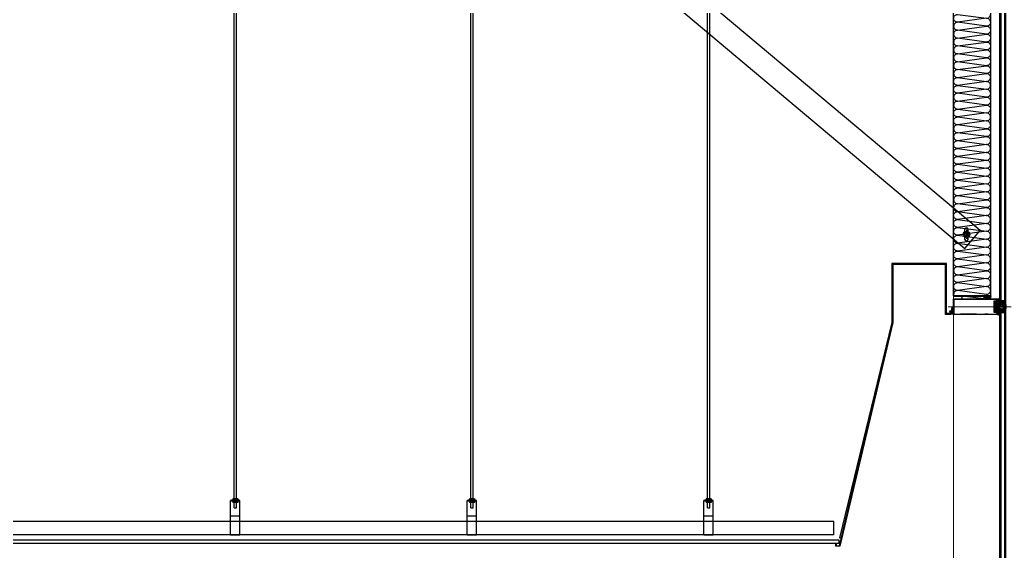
# Model space of a CAD drawing. Header units: millimetres. Extents: x 17311 to 801382, y -242618 to -104888.
# Drawn here: x 156145 to 159915, y -222088 to -220068 of the extents above; entities that cross this region are included whole.
import ezdxf

# ---------------------------------------------------------------- set-up
doc = ezdxf.new("R2010")
doc.units = ezdxf.units.MM
doc.header["$LTSCALE"] = 250
doc.linetypes.add('HIDDEN2', pattern=[4.7625, 3.175, -1.5875])
for name, color, linetype in [('A-ALU', 4, 'Continuous'), ('A-CEIL', 8, 'Continuous'), ('A-CEIL_EL', 8, 'Continuous'), ('A-ELE-8', 8, 'Continuous'), ('A-ETC-8', 8, 'Continuous'), ('A-WIN', 4, 'Continuous'), ('ACCY', 5, 'Continuous'), ('B-AR', 7, 'Continuous'), ('EGI', 6, 'Continuous'), ('GLASS', 7, 'Continuous'), ('ISL', 251, 'Continuous'), ('polyamide', 6, 'Continuous'), ('SEALANT', 252, 'Continuous'), ('W200', 7, 'Continuous')]:
    doc.layers.add(name, color=color, linetype=linetype)
doc.layers.add('A-WIN-ELE', color=8, linetype='Continuous', lineweight=9)
doc.layers.add('CEN', color=1, linetype='Continuous', lineweight=9)
pattern_1 = [(248.1986, (-173212.08805, -82748.5761), (0.464238432, -0.5222680618), [0, -0.625])]
pattern_2 = [(90, (81799.66684, 89232.96467), (-0.15875, 0.079375), [0, -0.15875])]
pattern_3 = [(225, (58457.0195, -22344.7967), (1.122532015, -1.122532015), []), (315, (58457.0195, -22344.7967), (1.122532015, 1.122532015), [])]
pattern_4 = [(270, (-23796.0773, 66483.7451), (1.5875, -1.5875), [1.5875, -1.5875])]
pattern_5 = [(315, (-242.3621, 2021.3178), (0.8838835, 0.8838835), []), (45, (-242.3621, 2021.3178), (-0.8838835, 0.8838835), [])]

# ---------------------------------------------------------------- blocks, each defined once
blk = doc.blocks.new('A$Cd4bde356')
at = {"layer": 'GLASS', "transparency": 33554687}
h = blk.add_hatch(dxfattribs=at)
h.set_pattern_fill('ANSI37', color=253, scale=10, angle=90, style=0)
h.set_pattern_definition(pattern_5)
h.paths.add_polyline_path([(38, 8.5, 0.198912), (38.3, 7.8, 0.112366), (25.7, 7.8, 0.198912), (26, 8.5), (26, 15.5), (27, 15.5), (27, 16.2, 0.414214), (27.8, 15.5), (36.3, 15.5, 0.414035), (37, 16.2), (37, 15.5), (38, 15.5)])
h = blk.add_hatch(dxfattribs=at)
h.set_pattern_fill('ANSI37', color=253, scale=10, angle=270, style=0)
h.set_pattern_definition(pattern_5)
h.paths.add_polyline_path([(38, -8.5, -0.198912), (38.3, -7.8, -0.112366), (25.7, -7.8, -0.198912), (26, -8.5), (26, -15.5), (27, -15.5), (27, -16.2, -0.414214), (27.8, -15.5), (36.3, -15.5, -0.414035), (37, -16.2), (37, -15.5), (38, -15.5)])
at = {"layer": 'SEALANT', "transparency": 33554687}
h = blk.add_hatch(dxfattribs=at)
h.set_pattern_fill('DOTS', color=253, scale=0.5)
h.set_pattern_definition([(360, (-73084.1342, 247739.18495), (0.396875, 0.79375), [0, -0.79375])])
edge = h.paths.add_edge_path()
edge.add_line((29.2, -8.2), (28.8, -8.2))
edge.add_arc((34, 40.5), 49, 263.9321, 271.3061)
edge.add_line((35.1, -8.5), (34.7, -8.5))
edge.add_line((34.7, -8.5), (34.2, -8.4))
edge.add_line((34.2, -8.4), (33.8, -8.3))
edge.add_line((33.8, -8.3), (33.3, -8.2))
edge.add_line((33.3, -8.2), (32.9, -8.1))
edge.add_line((32.9, -8.1), (32.4, -8))
edge.add_line((32.4, -8), (32, -7.9))
edge.add_line((32, -7.9), (31.6, -7.7))
edge.add_line((31.6, -7.7), (31.2, -7.5))
edge.add_line((31.2, -7.5), (30.9, -7.4))
edge.add_line((30.9, -7.4), (30.4, -7.7))
edge.add_line((30.4, -7.7), (29.8, -8))
edge.add_line((29.8, -8), (29.2, -8.2))
edge = h.paths.add_edge_path()
edge.add_line((28.8, 8.2), (29.2, 8.2))
edge.add_line((29.2, 8.2), (29.8, 8))
edge.add_line((29.8, 8), (30.4, 7.7))
edge.add_line((30.4, 7.7), (30.9, 7.4))
edge.add_line((30.9, 7.4), (31.2, 7.5))
edge.add_line((31.2, 7.5), (31.6, 7.7))
edge.add_line((31.6, 7.7), (32, 7.9))
edge.add_line((32, 7.9), (32.4, 8))
edge.add_line((32.4, 8), (32.9, 8.1))
edge.add_line((32.9, 8.1), (33.3, 8.2))
edge.add_line((33.3, 8.2), (33.8, 8.3))
edge.add_line((33.8, 8.3), (34.2, 8.4))
edge.add_line((34.2, 8.4), (34.7, 8.5))
edge.add_line((34.7, 8.5), (35.1, 8.5))
edge.add_arc((34, -40.5), 49, 88.6939, 96.0686)
edge = h.paths.add_edge_path()
edge.add_line((27.4, 8), (27.6, 8.1))
edge.add_arc((34, -40.5), 49, 97.4949, 99.7473)
edge.add_line((25.7, 7.8), (25, 7.5))
edge.add_line((25, 7.5), (21, 7.5))
edge.add_arc((21, 8.5), 1, 190.5973, 270, ccw=False)
edge.add_arc((-70.7, 0), 91, -5.2405, 5.2405, ccw=False)
edge.add_arc((21, -8.5), 1, 90, 169.4027, ccw=False)
edge.add_line((21, -7.5), (25, -7.5))
edge.add_line((25, -7.5), (25.7, -7.8))
edge.add_arc((34, 40.5), 49, 260.2527, 262.5043)
edge.add_line((27.6, -8.1), (27.4, -8))
edge.add_line((27.4, -8), (26.8, -7.7))
edge.add_line((26.8, -7.7), (26.3, -7.4))
edge.add_line((26.3, -7.4), (25.9, -6.9))
edge.add_line((25.9, -6.9), (25.6, -6.4))
edge.add_line((25.6, -6.4), (25.4, -5.8))
edge.add_line((25.4, -5.8), (25.2, -5.2))
edge.add_line((25.2, -5.2), (25.2, -4.6))
edge.add_line((25.2, -4.6), (25.4, -3.9))
edge.add_line((25.4, -3.9), (25.6, -3.4))
edge.add_line((25.6, -3.4), (25.9, -2.8))
edge.add_line((25.9, -2.8), (26.3, -2.4))
edge.add_line((26.3, -2.4), (26.4, -2.3))
edge.add_line((26.4, -2.3), (26.3, -2))
edge.add_line((26.3, -2), (26.2, -1.6))
edge.add_line((26.2, -1.6), (26.1, -1.2))
edge.add_line((26.1, -1.2), (26.1, -0.8))
edge.add_line((26.1, -0.8), (26, -0.4))
edge.add_line((26, -0.4), (26, 0))
edge.add_line((26, 0), (26, 0.4))
edge.add_line((26, 0.4), (26.1, 0.8))
edge.add_line((26.1, 0.8), (26.1, 1.2))
edge.add_line((26.1, 1.2), (26.2, 1.6))
edge.add_line((26.2, 1.6), (26.3, 2))
edge.add_line((26.3, 2), (26.4, 2.3))
edge.add_line((26.4, 2.3), (26.3, 2.4))
edge.add_line((26.3, 2.4), (25.9, 2.8))
edge.add_line((25.9, 2.8), (25.6, 3.4))
edge.add_line((25.6, 3.4), (25.4, 3.9))
edge.add_line((25.4, 3.9), (25.2, 4.6))
edge.add_line((25.2, 4.6), (25.2, 5.2))
edge.add_line((25.2, 5.2), (25.4, 5.8))
edge.add_line((25.4, 5.8), (25.6, 6.4))
edge.add_line((25.6, 6.4), (25.9, 6.9))
edge.add_line((25.9, 6.9), (26.3, 7.4))
edge.add_line((26.3, 7.4), (26.8, 7.7))
edge.add_line((26.8, 7.7), (27.4, 8))
at = {"layer": 'SEALANT'}
h = blk.add_hatch(dxfattribs=at)
h.set_pattern_fill('DOTS', color=8, scale=10, angle=248.1986)
h.set_pattern_definition(pattern_1)
edge = h.paths.add_edge_path()
edge.add_ellipse((28.6, 4.9), major_axis=(0, 3.37), ratio=1, start_angle=0, end_angle=360, ccw=False)
at = {"layer": 'SEALANT', "transparency": 33554687}
h = blk.add_hatch(dxfattribs=at)
h.set_pattern_fill('ANSI37', color=253, scale=0.5)
h.set_pattern_definition(pattern_3)
h.paths.add_polyline_path([(52, 14.5), (44, 14.5), (44, 31, 0.032752), (52, 30)])
at = {"layer": 'SEALANT'}
h = blk.add_hatch(dxfattribs=at)
h.set_pattern_fill('DASH', color=253, scale=0.5, angle=90, style=0)
h.set_pattern_definition(pattern_4)
h.paths.add_polyline_path([(52, 14.5), (44, 14.5), (44, 4.5), (52, 4.5)])
at = {"layer": 'SEALANT', "transparency": 33554687}
h = blk.add_hatch(dxfattribs=at)
h.set_pattern_fill('DOTS', color=253, scale=0.1, angle=90)
h.set_pattern_definition(pattern_2)
h.paths.add_polyline_path([(52.1, 2.7), (53.9, 2.7), (53.9, 2.9), (53.9, 3.8), (53.9, 4.5), (52.5, 4.5, -0.362029), (52, 4.9, -0.057613), (51.7, 2.5), (51.9, 2.7, -0.198912)])
at = {"layer": 'SEALANT'}
h = blk.add_hatch(dxfattribs=at)
h.set_pattern_fill('DOTS', color=8, scale=10, angle=248.1986)
h.set_pattern_definition(pattern_1)
edge = h.paths.add_edge_path()
edge.add_ellipse((28.6, -4.9), major_axis=(0, -3.37), ratio=1, start_angle=0, end_angle=360)
h = blk.add_hatch(dxfattribs=at)
h.set_pattern_fill('DASH', color=253, scale=0.5, angle=270, style=0)
h.set_pattern_definition(pattern_4)
h.paths.add_polyline_path([(52, -14.5), (44, -14.5), (44, -4.5), (52, -4.5)])
at = {"layer": 'SEALANT', "transparency": 33554687}
h = blk.add_hatch(dxfattribs=at)
h.set_pattern_fill('ANSI37', color=253, scale=0.5)
h.set_pattern_definition(pattern_3)
h.paths.add_polyline_path([(52, -14.5), (44, -14.5), (44, -31, -0.032752), (52, -30)])
h = blk.add_hatch(dxfattribs=at)
h.set_pattern_fill('DOTS', color=253, scale=0.1, angle=270)
h.set_pattern_definition(pattern_2)
h.paths.add_polyline_path([(52.1, -2.7), (53.9, -2.7), (53.9, -3), (53.9, -3.8), (53.9, -4.5), (52.5, -4.5, 0.362029), (52, -4.9, 0.057613), (51.7, -2.5), (51.9, -2.7, 0.198912)])
at = {"layer": 'B-AR'}
for points in [[(56.4, -2.7, -0.414214), (57.4, -3.7), (57.4, -4.6, 0.298217), (57.1, -5.1, 0.298217), (57.4, -5.5), (57.4, -16.3, 0.298217), (57.1, -16.8, 0.414214), (57.6, -17.3), (59.6, -17.3, 0.414214), (60.1, -16.8, 0.236068), (59.9, -16.4), (59.9, -0.4, 0.236068), (60.1, 0, 0.236068), (59.9, 0.4), (59.9, 16.4, 0.236068), (60.1, 16.8, 0.414214), (59.6, 17.3), (57.6, 17.3, 0.414214), (57.1, 16.8, 0.298217), (57.4, 16.3), (57.4, 5.5, 0.298217), (57.1, 5.1, 0.298217), (57.4, 4.6), (57.4, 3.7, -0.414214), (56.4, 2.7), (52.1, 2.7, 0.198912), (51.9, 2.7), (51, 1.8, -0.198911), (50.3, 1.5), (24.2, 1.5, 0.414214), (22.7, 0, 0.414214), (24.2, -1.5), (50.3, -1.5, -0.198912), (51, -1.8), (51.7, -2.5, 0.198912), (52.4, -2.7)], [(54.7, 19, -0.414214), (55.7, 20), (62, 20, -0.414214), (62.5, 19.5), (62.5, -19.5, -0.414214), (62, -20), (55.7, -20, -0.414214), (54.7, -19), (54.7, -4.7, 0.414214), (54.5, -4.5), (52.5, -4.5, 0.414214), (52, -5), (52, -30), (220, -30), (220, 30), (52, 30), (52, 5, 0.414214), (52.5, 4.5), (54.5, 4.5, 0.414214), (54.7, 4.7)], [(89.4, -28), (54.8, -28, -0.414214), (54.3, -27.5), (54.3, -22.7, -0.414214), (54.8, -22.2), (64.2, -22.2, 0.414214), (64.7, -21.7), (64.7, 21.7, 0.414214), (64.2, 22.2), (54.8, 22.2, -0.414214), (54.3, 22.7), (54.3, 27.5, -0.414214), (54.8, 28), (89.4, 28), (89.9, 27.5), (99.1, 27.5), (99.6, 28), (132.4, 28), (132.9, 27.5), (192.1, 27.5), (192.6, 28), (217, 28, -0.414214), (217.5, 27.5), (217.5, -27.5, -0.414214), (217, -28), (192.6, -28), (192.1, -27.5), (132.9, -27.5), (132.4, -28), (99.6, -28), (99.1, -27.5), (89.9, -27.5)]]:
    blk.add_lwpolyline(points, format="xyb", close=True, dxfattribs=at)
at = {"layer": 'CEN', "ltscale": 0.005}
blk.add_line((240, 0, 0), (0, 0), dxfattribs=at)
at = {"layer": 'GLASS', "color": 1, "linetype": 'Continuous'}
for p, q in [((26.8, 15.5, 0), (26.8, 22.5, 0)), ((37.2, 15.5, 0), (37.2, 22.5, 0)), ((26.8, -15.5, 0), (26.8, -22.5, 0)), ((37.2, -15.5, 0), (37.2, -22.5, 0))]:
    blk.add_line(p, q, dxfattribs=at)
at = {"layer": 'GLASS', "color": 1, "linetype": 'Continuous', "elevation": 0}
for points in [[(38, 8.5, 0.198912), (38.3, 7.8, 0.112366), (25.7, 7.8, 0.198912), (26, 8.5), (26, 15.5), (27, 15.5), (27, 16.2, 0.414214), (27.8, 15.5), (36.3, 15.5, 0.414035), (37, 16.2), (37, 15.5), (38, 15.5)], [(38, -8.5, -0.198912), (38.3, -7.8, -0.112366), (25.7, -7.8, -0.198912), (26, -8.5), (26, -15.5), (27, -15.5), (27, -16.2, -0.414214), (27.8, -15.5), (36.3, -15.5, -0.414035), (37, -16.2), (37, -15.5), (38, -15.5)]]:
    blk.add_lwpolyline(points, format="xyb", close=True, dxfattribs=at)
for points in [[(27, 15.5), (27, 22.5), (26, 22.5), (26, 15.5)], [(37, 15.5), (37, 22.5), (38, 22.5), (38, 15.5)], [(27, -15.5), (27, -22.5), (26, -22.5), (26, -15.5)], [(37, -15.5), (37, -22.5), (38, -22.5), (38, -15.5)]]:
    blk.add_lwpolyline(points, close=True, dxfattribs=at)
for points in [[(37, 16.2, -0.414214), (36.3, 15.5), (27.8, 15.5, -0.414214), (27, 16.2), (27, 22, -0.414214), (27.6, 22.5), (31.5, 22.5), (32, 22), (32.5, 22.5), (36.5, 22.5, -0.414214), (37, 22), (37, 16.2)], [(36.5, 16.2), (36.5, 21.8, 0.414214), (36.3, 22), (27.8, 22, 0.414214), (27.6, 21.8), (27.6, 16.2, 0.414214), (27.8, 16), (36.3, 16, 0.414214), (36.5, 16.2)], [(37, -16.2, 0.414214), (36.3, -15.5), (27.8, -15.5, 0.414214), (27, -16.2), (27, -22, 0.414214), (27.6, -22.5), (31.5, -22.5), (32, -22), (32.5, -22.5), (36.5, -22.5, 0.414214), (37, -22), (37, -16.2)], [(36.5, -16.2), (36.5, -21.8, -0.414214), (36.3, -22), (27.8, -22, -0.414214), (27.6, -21.8), (27.6, -16.2, -0.414214), (27.8, -16), (36.3, -16, -0.414214), (36.5, -16.2)]]:
    blk.add_lwpolyline(points, format="xyb", dxfattribs=at)
at = {"layer": 'GLASS', "color": 8, "linetype": 'Continuous'}
for centre in [(28.4, 21.2, 0), (28.4, 19.7, 0), (28.4, 18.2, 0), (28.4, 16.7, 0), (29.8, 21.2, 0), (29.8, 19.7, 0), (29.8, 18.2, 0), (29.8, 16.7, 0), (31.2, 21.2, 0), (31.2, 19.7, 0), (31.2, 18.2, 0), (31.2, 16.7, 0), (32.8, 21.2, 0), (32.8, 19.7, 0), (32.8, 18.2, 0), (32.8, 16.7, 0), (34.2, 21.2, 0), (34.2, 19.7, 0), (34.2, 18.2, 0), (34.2, 16.7, 0), (35.8, 21.2, 0), (35.8, 19.7, 0), (35.8, 18.2, 0), (35.8, 16.7, 0)]:
    blk.add_circle(centre, 0.65, dxfattribs=at)
at = {"layer": 'polyamide', "color": 5}
blk.add_lwpolyline([(60.3, -17.9), (60.3, 0), (60.3, -17.9), (56.9, -17.9), (56.9, -3.5), (56.4, -3), (53.9, -3), (53.9, -3.8), (54.4, -4.3), (54.9, -4.3), (54.9, -6.4), (55.2, -6.7), (55.2, -17), (54.9, -17), (54.9, -19), (55.4, -19.5), (61.8, -19.5), (62.3, -19), (62.3, -17), (62, -17), (62, -6.5), (62.3, -6.5), (62.3, -2), (62, -2), (62, 2), (62.3, 2), (62.3, 6.5), (62, 6.5), (62, 17), (62.3, 17), (62.3, 19), (61.8, 19.5), (55.4, 19.5), (54.9, 19), (54.9, 17), (55.2, 17), (55.2, 6.7), (54.9, 6.4), (54.9, 4.3), (54.4, 4.3), (53.9, 3.8), (53.9, 2.9), (56.4, 2.9), (56.9, 3.4), (56.9, 17.8), (60.3, 17.8), (60.3, 0)], dxfattribs=at)
at = {"layer": 'SEALANT', "color": 4, "elevation": 0}
blk.add_lwpolyline([(20, 8.5, -0.046781), (20, -8.5)], format="xyb", dxfattribs=at)
at = {"layer": 'SEALANT', "color": 4}
for points in [[(52, 30, -0.032752), (44, 31)], [(52, -30, 0.032752), (44, -31)]]:
    blk.add_lwpolyline(points, format="xyb", dxfattribs=at)
for points in [[(52, 14.5), (44, 14.5), (44, 4.5), (52, 4.5)], [(52, -14.5), (44, -14.5), (44, -4.5), (52, -4.5)]]:
    blk.add_lwpolyline(points, close=True, dxfattribs=at)
at = {"layer": 'SEALANT', "color": 8}
for centre, start, end in [((40.6, 5.1), 346.7784, 359.2245), ((40.6, -5.1), 0.7755, 13.2216)]:
    blk.add_arc(centre, 11.4, start, end, dxfattribs=at)
at = {"layer": 'SEALANT', "color": 4, "extrusion": (0, 0, -1)}
blk.add_ellipse((28.6, 4.9, 0), major_axis=(0, 3.37), ratio=1, dxfattribs=at)
at = {"layer": 'SEALANT', "color": 4}
blk.add_ellipse((28.6, -4.9, 0), major_axis=(0, -3.37), ratio=1, dxfattribs=at)
blk = doc.blocks.new('SCR')
at = {"layer": 'ACCY'}
for p, q in [((-4.3, 0), (-4.3, 1.1)), ((4.3, 0), (-4.3, 0)), ((2.8, 2.6), (-2.8, 2.6)), ((4.3, 0), (4.3, 1.1)), ((-2, -1.6), (-2, 0)), ((2, -0.8), (-2, -1.6)), ((-1.5, -1.9), (-2, -1.6)), ((2, -2.4), (-2, -3.2)), ((-1.5, -2.8), (-2, -3.2)), ((-1.5, -3.5), (-2, -3.2)), ((2, -4), (-2, -4.7)), ((-1.5, -4.4), (-2, -4.7)), ((-1.5, -5.1), (-2, -4.7)), ((2, -5.5), (-2, -6.3)), ((-1.5, -6), (-2, -6.3)), ((-1.5, -6.6), (-2, -6.3)), ((2, -7.1), (-2, -7.9)), ((-1.5, -7.6), (-2, -7.9)), ((-1.5, -8.2), (-2, -7.9)), ((2, -8.7), (-2, -9.5)), ((-1.5, -9.1), (-2, -9.5)), ((-1.5, -9.8), (-2, -9.5)), ((-1.5, -10.7), (-2, -11)), ((-1.5, -11.4), (-2, -11)), ((1.5, -1.1), (-1.5, -1.9)), ((-1.5, -1.9), (-1.5, -2.8)), ((1.5, -2.1), (-1.5, -2.8)), ((1.5, -2.7), (-1.5, -3.5)), ((-1.5, -3.5), (-1.5, -4.4)), ((1.5, -3.6), (-1.5, -4.4)), ((1.5, -4.3), (-1.5, -5.1)), ((-1.5, -6), (-1.5, -5.1)), ((1.5, -5.2), (-1.5, -6)), ((1.5, -5.8), (-1.5, -6.6)), ((-1.5, -7.6), (-1.5, -6.6)), ((1.5, -6.8), (-1.5, -7.6)), ((1.5, -7.4), (-1.5, -8.2)), ((-1.5, -9.1), (-1.5, -8.2)), ((1.5, -8.4), (-1.5, -9.1)), ((-1.5, -9.8), (1.5, -9)), ((-1.5, -10.7), (-1.5, -9.8)), ((1.1, -10), (-1.5, -11.4)), ((1.1, -10), (-1.5, -10.7)), ((-1.5, -11.5), (-1.5, -11.4)), ((-0.2, -14.9), (-1.4, -11.6)), ((1.5, -9.6), (0, -11.2)), ((0.2, -14.9), (1.4, -11.6)), ((1.5, -1.1), (2, -0.8)), ((1.5, -1.1), (1.5, -2.1)), ((1.5, -2.1), (2, -2.4)), ((1.5, -2.7), (2, -2.4)), ((1.5, -2.7), (1.5, -3.6)), ((1.5, -3.6), (2, -4)), ((1.5, -4.3), (2, -4)), ((1.5, -5.2), (1.5, -4.3)), ((1.5, -5.2), (1.5, -4.3)), ((1.5, -5.2), (2, -5.5)), ((1.5, -5.8), (2, -5.5)), ((1.5, -6.8), (1.5, -5.8)), ((1.5, -6.8), (2, -7.1)), ((1.5, -7.4), (2, -7.1)), ((1.5, -8.4), (1.5, -7.4)), ((1.5, -8.4), (2, -8.7)), ((1.5, -9), (2, -8.7)), ((1.5, -11.5), (1.5, -9)), ((2, -0.8), (2, 0))]:
    blk.add_line(p, q, dxfattribs=at)
at = {"layer": 'ACCY', "linetype": 'HIDDEN2'}
for p, q in [((-2.8, 2.6), (-0.2, -0.4)), ((-0.2, -0.4), (-0.5, 2.6)), ((0.2, -0.4), (2.8, 2.6)), ((0.2, -0.4), (0.5, 2.6))]:
    blk.add_line(p, q, dxfattribs=at)
at = {"layer": 'ACCY'}
blk.add_lwpolyline([(0, 7.7), (0, -17.3)], dxfattribs=at)
for centre, radius, start, end in [((-2.8, 1.1), 1.51, 90, 180), ((2.8, 1.1), 1.51, 0, 90), ((-1.2, -11.5), 0.3, 180, 198.9224), ((0.3, -13.5), 2.29, 98.6399, 136.5742), ((3.5, -13.1), 3.95, 151.537, 208.463), ((0, -14.8), 0.236, 202.5, 337.5), ((1.2, -11.5), 0.3, 341.0776, 0)]:
    blk.add_arc(centre, radius, start, end, dxfattribs=at)
at = {"layer": 'ACCY', "linetype": 'HIDDEN2'}
blk.add_arc((0, -0.2), 0.261, 221.9191, 318.0809, dxfattribs=at)

msp = doc.modelspace()

# ---------------------------------------------------------------- hatches: boundary and pattern name
at = {"layer": 'SEALANT', "transparency": 33554687}
h = msp.add_hatch(dxfattribs=at)
h.set_pattern_fill('DOTS', color=8, scale=0.5, angle=270, style=0)
h.set_pattern_definition([(270, (-12949144.9269, -377984.0273), (0.79375, -0.396875), [0, -0.79375])])
edge = h.paths.add_edge_path()
edge.add_ellipse((159824, -221123.4), major_axis=(-6.47, 0), ratio=0.77258, start_angle=0, end_angle=360)

# ---------------------------------------------------------------- linework, layer by layer
at = {"layer": 'A-ALU'}
msp.add_line((159248.6, -222058.4, 0), (159248.6, -222068.4, 0), dxfattribs=at)
at = {"layer": 'A-ALU', "elevation": 0}
msp.add_lwpolyline([(159248.6, -222058.4), (159249.8, -222058.4), (159249.8, -222067.2), (159262.6, -222067.2), (159464.1, -221218.3), (159464.1, -220997.2), (159666.5, -220997.2), (159666.5, -221187.2), (159684.1, -221187.2), (159684.1, -221177.2), (159695.3, -221177.2), (159695.3, -221178.4), (159685.3, -221178.4), (159685.3, -221188.4), (159665.3, -221188.4), (159665.3, -220998.4), (159465.3, -220998.4), (159465.3, -221218.4), (159263.6, -222068.4), (159248.6, -222068.4)], close=True, dxfattribs=at)
at = {"layer": 'A-CEIL'}
for p, q in [((159666.5, -221187.2, 0), (159669.5, -221184.2, 0)), ((159261.1, -222046.4, 0), (153824.3, -222046.4, 0)), ((159261.1, -222058.4, 0), (159261.1, -222046.4, 0)), ((159261.1, -222058.4, 0), (153824.3, -222058.4, 0))]:
    msp.add_line(p, q, dxfattribs=at)
at = {"layer": 'A-CEIL', "elevation": 0}
msp.add_lwpolyline([(159683.1, -221187.2), (159683.1, -221184.2), (159669.5, -221184.2), (159669.5, -220994.2), (159461.1, -220994.2), (159461.1, -221218.2), (159263, -222036.9), (159265.9, -222037.3)], dxfattribs=at)
at = {"layer": 'A-CEIL_EL'}
for p, q in [((156959.8, -221922.6, 0), (156959.8, -219108.4, 0)), ((156968.8, -221922.6, 0), (156968.8, -219108.4, 0)), ((157859.8, -221922.6, 0), (157859.8, -219108.4, 0)), ((157868.8, -221922.6, 0), (157868.8, -219108.4, 0)), ((158759.8, -221922.6, 0), (158759.8, -219858.4, 0)), ((158768.8, -221922.6, 0), (158768.8, -219858.4, 0)), ((156946.8, -222026.6, 0), (156946.8, -221895.4, 0)), ((156981.8, -221895.4, 0), (156946.8, -221895.4, 0)), ((156981.8, -221896.6, 0), (156946.8, -221896.6, 0)), ((156977.8, -221893.9, 0), (156950.8, -221893.9, 0)), ((156950.8, -221893.9, 0), (156950.8, -221895.4, 0)), ((156950.8, -221896.6, 0), (156950.8, -221898.1, 0)), ((156977.8, -221898.1, 0), (156950.8, -221898.1, 0)), ((156973.8, -221888.9, 0), (156954.8, -221888.9, 0)), ((156954.8, -221888.9, 0), (156954.8, -221893.9, 0)), ((156954.8, -221898.1, 0), (156954.8, -221903.1, 0)), ((156973.8, -221888.9, 0), (156973.8, -221893.9, 0)), ((156973.8, -221898.1, 0), (156973.8, -221903.1, 0)), ((156977.8, -221893.9, 0), (156977.8, -221895.4, 0)), ((156977.8, -221896.6, 0), (156977.8, -221898.1, 0)), ((156981.8, -222026.6, 0), (156981.8, -221895.4, 0)), ((157846.8, -222026.6, 0), (157846.8, -221895.4, 0)), ((157881.8, -221895.4, 0), (157846.8, -221895.4, 0)), ((157881.8, -221896.6, 0), (157846.8, -221896.6, 0)), ((157877.8, -221893.9, 0), (157850.8, -221893.9, 0)), ((157850.8, -221893.9, 0), (157850.8, -221895.4, 0)), ((157850.8, -221896.6, 0), (157850.8, -221898.1, 0)), ((157877.8, -221898.1, 0), (157850.8, -221898.1, 0)), ((157873.8, -221888.9, 0), (157854.8, -221888.9, 0)), ((157854.8, -221888.9, 0), (157854.8, -221893.9, 0)), ((157854.8, -221898.1, 0), (157854.8, -221903.1, 0)), ((157873.8, -221888.9, 0), (157873.8, -221893.9, 0)), ((157873.8, -221898.1, 0), (157873.8, -221903.1, 0)), ((157877.8, -221893.9, 0), (157877.8, -221895.4, 0)), ((157877.8, -221896.6, 0), (157877.8, -221898.1, 0)), ((157881.8, -222026.6, 0), (157881.8, -221895.4, 0)), ((158746.8, -222026.6, 0), (158746.8, -221895.4, 0)), ((158781.8, -221895.4, 0), (158746.8, -221895.4, 0)), ((158781.8, -221896.6, 0), (158746.8, -221896.6, 0)), ((158777.8, -221893.9, 0), (158750.8, -221893.9, 0)), ((158750.8, -221893.9, 0), (158750.8, -221895.4, 0)), ((158750.8, -221896.6, 0), (158750.8, -221898.1, 0)), ((158777.8, -221898.1, 0), (158750.8, -221898.1, 0)), ((158773.8, -221888.9, 0), (158754.8, -221888.9, 0)), ((158754.8, -221888.9, 0), (158754.8, -221893.9, 0)), ((158754.8, -221898.1, 0), (158754.8, -221903.1, 0)), ((158773.8, -221888.9, 0), (158773.8, -221893.9, 0)), ((158773.8, -221898.1, 0), (158773.8, -221903.1, 0)), ((158777.8, -221893.9, 0), (158777.8, -221895.4, 0)), ((158777.8, -221896.6, 0), (158777.8, -221898.1, 0)), ((158781.8, -222026.6, 0), (158781.8, -221895.4, 0)), ((156973.8, -221903.1, 0), (156954.8, -221903.1, 0)), ((156959.8, -221922.6, 0), (156959.8, -221903.1, 0)), ((156968.8, -221922.6, 0), (156968.8, -221903.1, 0)), ((157873.8, -221903.1, 0), (157854.8, -221903.1, 0)), ((157859.8, -221922.6, 0), (157859.8, -221903.1, 0)), ((157868.8, -221922.6, 0), (157868.8, -221903.1, 0)), ((158773.8, -221903.1, 0), (158754.8, -221903.1, 0)), ((158759.8, -221922.6, 0), (158759.8, -221903.1, 0)), ((158768.8, -221922.6, 0), (158768.8, -221903.1, 0)), ((159241.2, -221975.4, 0), (153844.2, -221975.4, 0)), ((156981.8, -221954.9, 0), (156946.8, -221954.9, 0)), ((156981.8, -221975.4, 0), (156946.8, -221975.4, 0)), ((157881.8, -221954.9, 0), (157846.8, -221954.9, 0)), ((157881.8, -221975.4, 0), (157846.8, -221975.4, 0)), ((158781.8, -221954.9, 0), (158746.8, -221954.9, 0)), ((158781.8, -221975.4, 0), (158746.8, -221975.4, 0)), ((159241.2, -222025.4, 0), (159241.2, -221975.4, 0)), ((159241.2, -222025.4, 0), (153844.2, -222025.4, 0)), ((156981.8, -222025.4, 0), (156946.8, -222025.4, 0)), ((156981.8, -222026.6, 0), (156946.8, -222026.6, 0)), ((157881.8, -222025.4, 0), (157846.8, -222025.4, 0)), ((157881.8, -222026.6, 0), (157846.8, -222026.6, 0)), ((158781.8, -222025.4, 0), (158746.8, -222025.4, 0)), ((158781.8, -222026.6, 0), (158746.8, -222026.6, 0))]:
    msp.add_line(p, q, dxfattribs=at)
for centre in [(156964.3, -221911.1, 0), (157864.3, -221911.1, 0), (158764.3, -221911.1, 0)]:
    msp.add_arc(centre, 12.4, 248.715, 291.285, dxfattribs=at)
at = {"layer": 'A-ELE-8', "elevation": 0}
msp.add_lwpolyline([(159695.3, -221162.5), (159693.6, -221162.5), (159693.6, -221175.5), (159680.3, -221175.5), (159680.3, -221177.2), (159695.3, -221177.2)], close=True, dxfattribs=at)
at = {"layer": 'A-ELE-8'}
msp.add_arc((159690.3, -221196.7, 0), 9.72, 59.0425, 120.9575, dxfattribs=at)
at = {"layer": 'A-ETC-8'}
msp.add_line((159745.3, -220866.2, 0), (159745.3, -220900.7, 0), dxfattribs=at)
at = {"layer": 'A-ETC-8', "elevation": 0}
for points in [[(159797.2, -220868.2), (158671.9, -219924.1), (158614.1, -219993), (159739.3, -220937.2)], [(159745.3, -220873), (159736.3, -220878.2), (159736.3, -220888.6), (159745.3, -220893.8), (159754.3, -220888.6), (159754.3, -220878.2)]]:
    msp.add_lwpolyline(points, close=True, dxfattribs=at)
for points in [[(159738.5, -220863.4, 0.072565), (159738.3, -220865.4), (159738.3, -220901.4, 0.072565), (159738.5, -220903.4, 0.072565)], [(159752, -220863.4, 0.745355), (159738.5, -220863.4)], [(159752, -220903.4, 0.072565), (159752.3, -220901.4), (159752.3, -220865.4, 0.072565), (159752, -220863.4)], [(159738.5, -220903.4, 0.745357), (159752, -220903.4, 0.632456)]]:
    msp.add_lwpolyline(points, format="xyb", dxfattribs=at)
at = {"layer": 'A-ETC-8'}
for radius in [12.2, 9, 6]:
    msp.add_circle((159745.3, -220883.4, 0), radius, dxfattribs=at)
at = {"layer": 'A-WIN', "elevation": 0}
for points in [[(159871.3, -221149.9, 0.414214), (159872.3, -221150.9), (159876.3, -221150.9, 0.414214), (159877.3, -221149.9), (159877.3, -219116.9, 0.414214), (159876.3, -219115.9), (159872.3, -219115.9, 0.414214), (159871.3, -219116.9)], [(159889.3, -221149.9, 0.414214), (159890.3, -221150.9), (159894.3, -221150.9, 0.414214), (159895.3, -221149.9), (159895.3, -219116.9, 0.414214), (159894.3, -219115.9), (159890.3, -219115.9, 0.414214), (159889.3, -219116.9)], [(159871.3, -223249.9, 0.414214), (159872.3, -223250.9), (159876.3, -223250.9, 0.414214), (159877.3, -223249.9), (159877.3, -221166.9, 0.414214), (159876.3, -221165.9), (159872.3, -221165.9, 0.414214), (159871.3, -221166.9)], [(159889.3, -223249.9, 0.414214), (159890.3, -223250.9), (159894.3, -223250.9, 0.414214), (159895.3, -223249.9), (159895.3, -221166.9, 0.414214), (159894.3, -221165.9), (159890.3, -221165.9, 0.414214), (159889.3, -221166.9)]]:
    msp.add_lwpolyline(points, format="xyb", close=True, dxfattribs=at)
at = {"layer": 'A-WIN-ELE', "elevation": 0}
msp.add_lwpolyline([(159695.3, -225628.4), (159695.3, -219138.4)], dxfattribs=at)
at = {"layer": 'EGI', "color": 8}
for p, q in [((159695.3, -221088.4, 0), (159695.3, -219178.4, 0)), ((159696.5, -221088.4, 0), (159696.5, -219178.4, 0)), ((159812.7, -221128.4, 0), (159727.7, -221118.4, 0))]:
    msp.add_line(p, q, dxfattribs=at)
at = {"layer": 'ISL', "elevation": 0}
for points in [[(159837.7, -219149.6, 0.414214), (159836.5, -219148.4), (159696.5, -219148.4, 0.414214), (159695.3, -219149.6), (159695.3, -219178.4), (159696.5, -219178.4), (159696.5, -219149.6), (159836.5, -219149.6), (159836.5, -221117.2), (159696.5, -221117.2), (159696.5, -221088.4), (159695.3, -221088.4), (159695.3, -221117.2, 0.414214), (159696.5, -221118.4), (159836.5, -221118.4, 0.414214), (159837.7, -221117.2), (159837.7, -219149.6)], [(159836.5, -220077, 0.414316), (159821.5, -220062), (159711.4, -220077, -0.414316), (159696.5, -220062, -0.414316), (159711.4, -220047), (159821.5, -220062, 0.414316), (159836.5, -220047)], [(159836.5, -220077, -0.414316), (159821.5, -220092), (159711.4, -220077, 0.414316), (159696.5, -220092, 0.414316), (159711.4, -220107), (159821.5, -220092, -0.414316), (159836.5, -220107)], [(159836.5, -220107, -0.414316), (159821.5, -220122), (159711.4, -220107, 0.414316), (159696.5, -220122, 0.414316), (159711.4, -220137), (159821.5, -220122, -0.414316), (159836.5, -220137)], [(159836.5, -220137, -0.414316), (159821.5, -220152), (159711.4, -220137, 0.414316), (159696.5, -220152, 0.414316), (159711.4, -220167), (159821.5, -220152, -0.414316), (159836.5, -220167)], [(159836.5, -220167, -0.414316), (159821.5, -220182), (159711.4, -220167, 0.414316), (159696.5, -220182, 0.414316), (159711.4, -220197), (159821.5, -220182, -0.414316), (159836.5, -220197)], [(159836.5, -220197, -0.414316), (159821.5, -220212), (159711.4, -220197, 0.414316), (159696.5, -220212, 0.414316), (159711.4, -220227), (159821.5, -220212, -0.414316), (159836.5, -220227)], [(159836.5, -220227, -0.414316), (159821.5, -220242), (159711.4, -220227, 0.414316), (159696.5, -220242, 0.414316), (159711.4, -220257), (159821.5, -220242, -0.414316), (159836.5, -220257)], [(159836.5, -220257, -0.414316), (159821.5, -220271.9), (159711.4, -220257, 0.414316), (159696.5, -220272, 0.414316), (159711.4, -220286.9), (159821.5, -220272, -0.414316), (159836.5, -220287)], [(159836.5, -220316.9, 0.414316), (159821.5, -220302), (159711.4, -220316.9, -0.414316), (159696.5, -220301.9, -0.414316), (159711.4, -220287), (159821.5, -220301.9, 0.414316), (159836.5, -220286.9)], [(159836.5, -220346.9, 0.414316), (159821.5, -220331.9), (159711.4, -220346.9, -0.414316), (159696.5, -220331.9, -0.414316), (159711.4, -220316.9), (159821.5, -220331.9, 0.414316), (159836.5, -220316.9)], [(159836.5, -220346.9, -0.414316), (159821.5, -220361.9), (159711.4, -220346.9, 0.414316), (159696.5, -220361.9, 0.414316), (159711.4, -220376.9), (159821.5, -220361.9, -0.414316), (159836.5, -220376.9)], [(159836.5, -220376.9, -0.414316), (159821.5, -220391.9), (159711.4, -220376.9, 0.414316), (159696.5, -220391.9, 0.414316), (159711.4, -220406.9), (159821.5, -220391.9, -0.414316), (159836.5, -220406.9)], [(159836.5, -220436.9, 0.414316), (159821.5, -220421.9), (159711.4, -220436.9, -0.414316), (159696.5, -220421.9, -0.414316), (159711.4, -220406.9), (159821.5, -220421.9, 0.414316), (159836.5, -220406.9)], [(159836.5, -220466.9, 0.414316), (159821.5, -220451.9), (159711.4, -220466.9, -0.414316), (159696.5, -220451.9, -0.414316), (159711.4, -220436.9), (159821.5, -220451.9, 0.414316), (159836.5, -220436.9)], [(159836.5, -220466.9, -0.414316), (159821.5, -220481.9), (159711.4, -220466.9, 0.414316), (159696.5, -220481.9, 0.414316), (159711.4, -220496.9), (159821.5, -220481.9, -0.414316), (159836.5, -220496.9)], [(159836.5, -220496.9, -0.414316), (159821.5, -220511.9), (159711.4, -220496.9, 0.414316), (159696.5, -220511.9, 0.414316), (159711.4, -220526.9), (159821.5, -220511.9, -0.414316), (159836.5, -220526.9)], [(159836.5, -220556.9, 0.414316), (159821.5, -220541.9), (159711.4, -220556.9, -0.414316), (159696.5, -220541.9, -0.414316), (159711.4, -220526.9), (159821.5, -220541.9, 0.414316), (159836.5, -220526.9)], [(159836.5, -220586.9, 0.414316), (159821.5, -220571.9), (159711.4, -220586.8, -0.414316), (159696.5, -220571.9, -0.414316), (159711.4, -220556.9), (159821.5, -220571.8, 0.414316), (159836.5, -220556.9)], [(159836.5, -220616.8, 0.414316), (159821.5, -220601.9), (159711.4, -220616.8, -0.414316), (159696.5, -220601.8, -0.414316), (159711.4, -220586.9), (159821.5, -220601.8, 0.414316), (159836.5, -220586.8)], [(159836.5, -220646.8, 0.414316), (159821.5, -220631.8), (159711.4, -220646.8, -0.414316), (159696.5, -220631.8, -0.414316), (159711.4, -220616.8), (159821.5, -220631.8, 0.414316), (159836.5, -220616.8)], [(159836.5, -220676.8, 0.414316), (159821.5, -220661.8), (159711.4, -220676.8, -0.414316), (159696.5, -220661.8, -0.414316), (159711.4, -220646.8), (159821.5, -220661.8, 0.414316), (159836.5, -220646.8)], [(159836.5, -220706.8, 0.414316), (159821.5, -220691.8), (159711.4, -220706.8, -0.414316), (159696.5, -220691.8, -0.414316), (159711.4, -220676.8), (159821.5, -220691.8, 0.414316), (159836.5, -220676.8)], [(159836.5, -220736.8, 0.414316), (159821.5, -220721.8), (159711.4, -220736.8, -0.414316), (159696.5, -220721.8, -0.414316), (159711.4, -220706.8), (159821.5, -220721.8, 0.414316), (159836.5, -220706.8)], [(159836.5, -220736.8, -0.414316), (159821.5, -220751.8), (159711.4, -220736.8, 0.414316), (159696.5, -220751.8, 0.414316), (159711.4, -220766.8), (159821.5, -220751.8, -0.414316), (159836.5, -220766.8)], [(159836.5, -220766.8, -0.414316), (159821.5, -220781.8), (159711.4, -220766.8, 0.414316), (159696.5, -220781.8, 0.414316), (159711.4, -220796.8), (159821.5, -220781.8, -0.414316), (159836.5, -220796.8)], [(159836.5, -220826.8, 0.414316), (159821.5, -220811.8), (159711.4, -220826.8, -0.414316), (159696.5, -220811.8, -0.414316), (159711.4, -220796.8), (159821.5, -220811.8, 0.414316), (159836.5, -220796.8)], [(159836.5, -220856.8, 0.414316), (159821.5, -220841.8), (159711.4, -220856.7, -0.414316), (159696.5, -220841.8, -0.414316), (159711.4, -220826.8), (159821.5, -220841.7, 0.414316), (159836.5, -220826.8)], [(159836.5, -220886.7, 0.414316), (159821.5, -220871.8), (159711.4, -220886.7, -0.414316), (159696.5, -220871.7, -0.414316), (159711.4, -220856.8), (159821.5, -220871.7, 0.414316), (159836.5, -220856.7)], [(159836.5, -220916.7, 0.414316), (159821.5, -220901.7), (159711.4, -220916.7, -0.414316), (159696.5, -220901.7, -0.414316), (159711.4, -220886.7), (159821.5, -220901.7, 0.414316), (159836.5, -220886.7)], [(159836.5, -220946.7, 0.414316), (159821.5, -220931.7), (159711.4, -220946.7, -0.414316), (159696.5, -220931.7, -0.414316), (159711.4, -220916.7), (159821.5, -220931.7, 0.414316), (159836.5, -220916.7)], [(159836.5, -220976.7, 0.414316), (159821.5, -220961.7), (159711.4, -220976.7, -0.414316), (159696.5, -220961.7, -0.414316), (159711.4, -220946.7), (159821.5, -220961.7, 0.414316), (159836.5, -220946.7)], [(159836.5, -221006.7, 0.414316), (159821.5, -220991.7), (159711.4, -221006.7, -0.414316), (159696.5, -220991.7, -0.414316), (159711.4, -220976.7), (159821.5, -220991.7, 0.414316), (159836.5, -220976.7)], [(159836.5, -221006.7, -0.414316), (159821.5, -221021.7), (159711.4, -221006.7, 0.414316), (159696.5, -221021.7, 0.414316), (159711.4, -221036.7), (159821.5, -221021.7, -0.414316), (159836.5, -221036.7)], [(159836.5, -221066.7, 0.414316), (159821.5, -221051.7), (159711.4, -221066.7, -0.414316), (159696.5, -221051.7, -0.414316), (159711.4, -221036.7), (159821.5, -221051.7, 0.414316), (159836.5, -221036.7)], [(159836.5, -221096.7, 0.414316), (159821.5, -221081.7), (159711.4, -221096.7, -0.414316), (159696.5, -221081.7, -0.414316), (159711.4, -221066.7), (159821.5, -221081.7, 0.414316), (159836.5, -221066.7)], [(159836.5, -221096.7, -0.414316), (159821.5, -221111.7), (159711.4, -221096.7, 0.414316), (159696.5, -221111.7, 0.117344), (159698.1, -221118.4, 0.117344)], [(159836.5, -221101.6, -0.000176), (159836.5, -221101.7, -0.000176)]]:
    msp.add_lwpolyline(points, format="xyb", dxfattribs=at)
msp.add_lwpolyline([(159812.7, -221118.4), (159727.7, -221118.4), (159727.7, -221128.4), (159812.7, -221128.4)], close=True, dxfattribs=at)
at = {"layer": 'SEALANT', "color": 8}
for radius, start, end in [(42.7, 174.0924, 174.7841), (41.2, 173.8768, 175.6385), (39.7, 173.6448, 177.4891), (38.2, 173.3945, 188.4186), (36.7, 173.1236, 188.7649), (35.2, 172.8295, 189.141), (33.7, 172.509, 189.551)]:
    msp.add_arc((159869.4, -221122.8, 0), radius, start, end, dxfattribs=at)
at = {"layer": 'SEALANT', "color": 4}
msp.add_arc((159869.4, -221122.8, 0), 32.2, 170.0002, 189.9997, dxfattribs=at)
msp.add_ellipse((159824, -221123.4, 0), major_axis=(-6.47, 0), ratio=0.77258, dxfattribs=at)

# ---------------------------------------------------------------- block references
at = {"layer": 'A-CEIL', "xscale": -1, "rotation": 180}
msp.add_blockref('SCR', (159690.3, -221178.4, 0), dxfattribs=at)
at = {"layer": 'W200', "xscale": -1}
msp.add_blockref('A$Cd4bde356', (159915.3, -221158.4, 0), dxfattribs=at)

doc.saveas('drawing.dxf')
